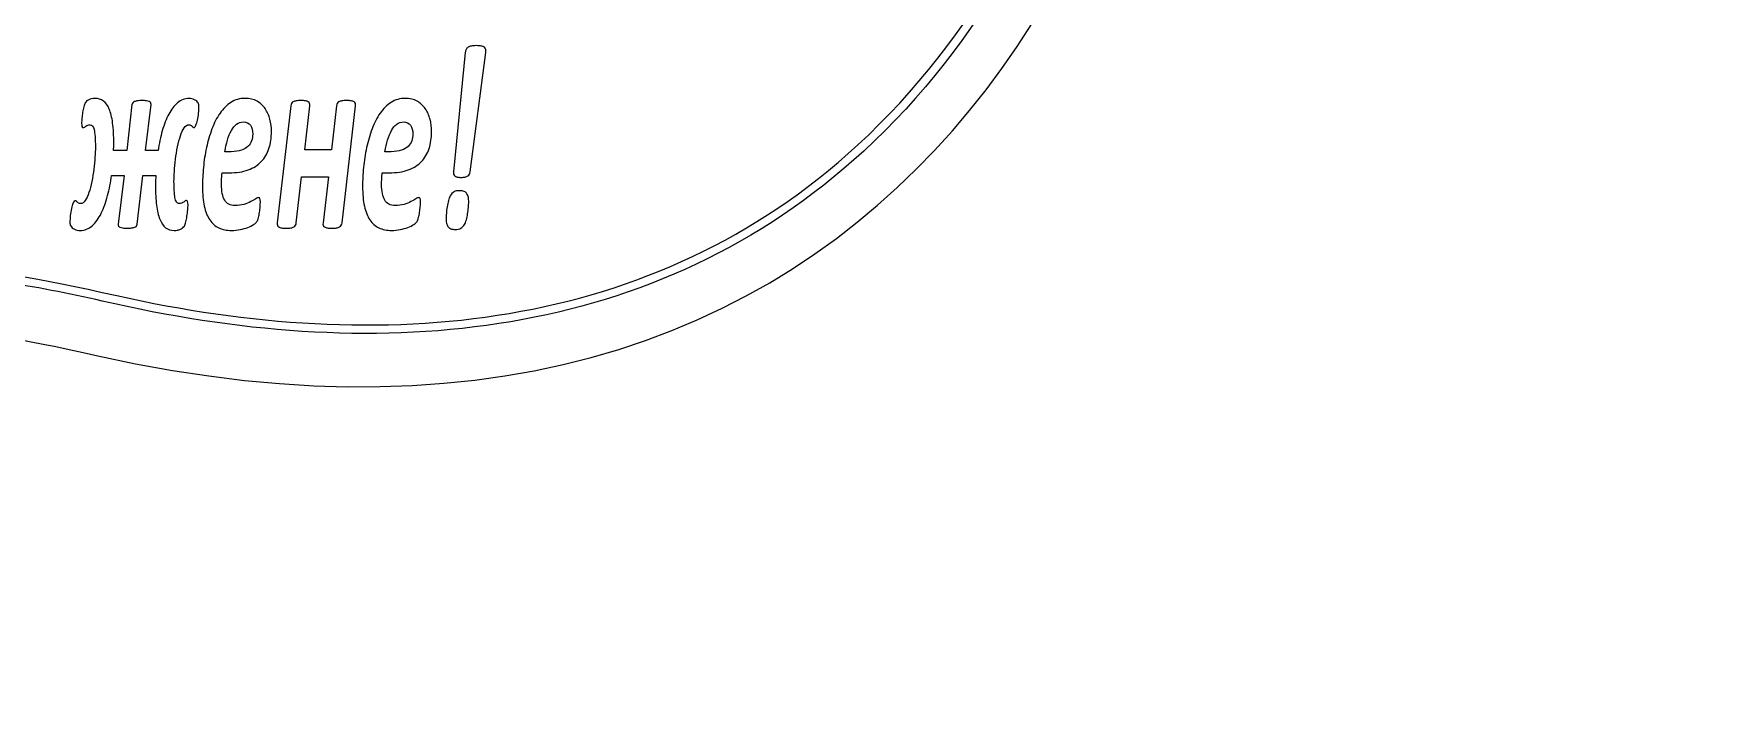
# Model space of a CAD drawing. Header units: millimetres. Extents: x -166 to 172, y -158 to 129.
# Drawn here: x 12.9 to 172.2, y -157.8 to -93 of the extents above; entities that cross this region are included whole.
import ezdxf

# ---------------------------------------------------------------- set-up
doc = ezdxf.new("R2010")
doc.units = ezdxf.units.MM
doc.header["$MEASUREMENT"] = 0
doc.layers.add('layer 1', color=7, linetype='Continuous')

msp = doc.modelspace()

# ---------------------------------------------------------------- linework, layer by layer
at = {"layer": 'layer 1', "color": 250, "lineweight": 20}
msp.add_open_spline([(-12.3631, -123.435), (-165.7126, -157.8223), (-137.4806, 122.4513), (-9.1886, 68.7229), (-9.1886, 68.7229), (-8.4247, 74.1681), (-12.1509, 86.8122), (-13.9516, 91.1744), (-13.9516, 91.1744), (-24.329, 73.4211), (-53.2367, 77.0998), (-64.9361, 97.1143), (-64.9361, 97.1143), (-67.5758, 101.6303), (-64.3734, 103.359), (-56.886, 104.9023), (-56.886, 104.9023), (-41.2744, 108.1206), (-34.0526, 113.077), (-20.7248, 102.9337), (-20.7248, 102.9337), (-24.2642, 107.7232), (-25.494, 110.9543), (-28.7995, 114.4332), (-28.7995, 114.4332), (-38.1184, 124.2413), (-17.0344, 125.9335), (-6.4461, 116.3239), (-6.4461, 116.3239), (29.5395, 128.922), (42.3963, 123.0658), (34.9589, 115.2471), (34.9589, 115.2471), (26.8166, 106.6876), (17.5016, 86.8637), (16.669, 68.8077), (16.669, 68.8077), (143.9302, 122.6322), (172.1622, -157.6414), (18.9416, -123.3026), (18.9416, -123.3026), (3.8516, -119.9208), (1.0822, -120.121), (-12.3631, -123.435)], degree=3, knots=[0, 0, 0, 0, 0.09090909, 0.09090909, 0.09090909, 0.09090909, 0.18181818, 0.18181818, 0.18181818, 0.18181818, 0.27272727, 0.27272727, 0.27272727, 0.27272727, 0.36363636, 0.36363636, 0.36363636, 0.36363636, 0.45454545, 0.45454545, 0.45454545, 0.45454545, 0.54545455, 0.54545455, 0.54545455, 0.54545455, 0.63636364, 0.63636364, 0.63636364, 0.63636364, 0.72727273, 0.72727273, 0.72727273, 0.72727273, 0.81818182, 0.81818182, 0.81818182, 0.81818182, 0.90909091, 0.90909091, 0.90909091, 0.90909091, 1, 1, 1, 1], dxfattribs=at)
at = {"layer": 'layer 1', "color": 22, "lineweight": 20}
for points, knots in [([(19.4704, 63.6169), (36.9992, 71.034), (55.7427, 73.056), (73.1436, 64.1592), (73.1436, 64.1592), (102.8099, 48.9912), (115.9726, 9.6672), (117.76, -21.1733), (117.76, -21.1733), (119.4095, -49.638), (112.5371, -83.2521), (90.5999, -103.4306), (90.5999, -103.4306), (71.2041, -121.2715), (45.6121, -123.2097), (20.7336, -117.634), (20.7336, -117.634), (5.7393, -114.2736), (1.5423, -114.1494), (-13.1995, -117.7799), (-13.1995, -117.7799), (-38.1137, -123.3544), (-63.7516, -121.4031), (-83.1526, -103.5041), (-83.1526, -103.5041), (-105.1191, -83.2381), (-111.9123, -49.4954), (-110.1288, -20.965), (-110.1288, -20.965), (-108.206, 9.7941), (-94.9675, 48.5465), (-65.5421, 63.8095), (-65.5421, 63.8095), (-47.8983, 72.9613), (-28.8016, 71.0301), (-10.9432, 63.519), (-10.9432, 63.519), (-10.7365, 63.4321), (-10.4057, 64.1396), (-10.677, 64.2663), (-10.677, 64.2663), (-15.6231, 66.578), (-20.9344, 68.0944), (-26.2842, 69.226), (-26.2842, 69.226), (-31.5101, 70.3315), (-36.8627, 70.8798), (-42.2054, 70.6978), (-42.2054, 70.6978), (-50.5449, 70.4137), (-58.4989, 68.364), (-65.9105, 64.5197), (-65.9105, 64.5197), (-95.4681, 49.188), (-108.9698, 10.3978), (-110.9272, -20.9151), (-110.9272, -20.9151), (-112.7349, -49.8317), (-105.7835, -83.7136), (-83.6951, -104.0921), (-83.6951, -104.0921), (-64.0503, -122.216), (-38.0976, -124.1706), (-13.0248, -118.5606), (-13.0248, -118.5606), (-13.0248, -118.5606), (-13.0082, -118.5567), (-13.0082, -118.5567), (-13.0082, -118.5567), (-7.6509, -117.2373), (-2.017, -115.91), (3.5272, -115.8857), (3.5272, -115.8857), (6.0309, -115.8748), (8.4993, -116.1221), (10.9711, -116.5059), (10.9711, -116.5059), (14.1835, -117.0046), (17.3871, -117.7039), (20.5586, -118.4146), (20.5586, -118.4146), (45.5936, -124.0254), (71.501, -122.0853), (91.1415, -104.0194), (91.1415, -104.0194), (113.2004, -83.729), (120.2305, -49.9772), (118.5587, -21.127), (118.5587, -21.127), (116.7385, 10.2786), (103.3081, 49.635), (73.5078, 64.8715), (73.5078, 64.8715), (66.1943, 68.6108), (58.3589, 70.5828), (50.1533, 70.8189), (50.1533, 70.8189), (44.8957, 70.9702), (39.6467, 70.4061), (34.5099, 69.2952), (34.5099, 69.2952), (29.2633, 68.1606), (24.1411, 66.4613), (19.2025, 64.3725), (19.2025, 64.3725), (18.9522, 64.2276), (19.3216, 63.5554), (19.4704, 63.6169)], [0, 0, 0, 0, 0.03703704, 0.03703704, 0.03703704, 0.03703704, 0.07407407, 0.07407407, 0.07407407, 0.07407407, 0.11111111, 0.11111111, 0.11111111, 0.11111111, 0.14814815, 0.14814815, 0.14814815, 0.14814815, 0.18518519, 0.18518519, 0.18518519, 0.18518519, 0.22222222, 0.22222222, 0.22222222, 0.22222222, 0.25925926, 0.25925926, 0.25925926, 0.25925926, 0.2962963, 0.2962963, 0.2962963, 0.2962963, 0.33333333, 0.33333333, 0.33333333, 0.33333333, 0.37037037, 0.37037037, 0.37037037, 0.37037037, 0.40740741, 0.40740741, 0.40740741, 0.40740741, 0.44444444, 0.44444444, 0.44444444, 0.44444444, 0.48148148, 0.48148148, 0.48148148, 0.48148148, 0.51851852, 0.51851852, 0.51851852, 0.51851852, 0.55555556, 0.55555556, 0.55555556, 0.55555556, 0.59259259, 0.59259259, 0.59259259, 0.59259259, 0.62962963, 0.62962963, 0.62962963, 0.62962963, 0.66666667, 0.66666667, 0.66666667, 0.66666667, 0.7037037, 0.7037037, 0.7037037, 0.7037037, 0.74074074, 0.74074074, 0.74074074, 0.74074074, 0.77777778, 0.77777778, 0.77777778, 0.77777778, 0.81481481, 0.81481481, 0.81481481, 0.81481481, 0.85185185, 0.85185185, 0.85185185, 0.85185185, 0.88888889, 0.88888889, 0.88888889, 0.88888889, 0.92592593, 0.92592593, 0.92592593, 0.92592593, 0.96296296, 0.96296296, 0.96296296, 0.96296296, 1, 1, 1, 1]), ([(54.0472, -105.9694), (54.0374, -106.0497), (54.0155, -106.1257), (53.9789, -106.1933), (53.9789, -106.1933), (53.9423, -106.2566), (53.8911, -106.3115), (53.8253, -106.358), (53.8253, -106.358), (53.7595, -106.4044), (53.6741, -106.4382), (53.5717, -106.4635), (53.5717, -106.4635), (53.4693, -106.4889), (53.345, -106.5015), (53.1962, -106.5015), (53.1962, -106.5015), (53.0451, -106.5015), (52.9183, -106.4889), (52.8207, -106.4635), (52.8207, -106.4635), (52.7232, -106.4382), (52.65, -106.4044), (52.5964, -106.358), (52.5964, -106.358), (52.5452, -106.3115), (52.5086, -106.2566), (52.4891, -106.1933), (52.4891, -106.1933), (52.4696, -106.1257), (52.4647, -106.0497), (52.4745, -105.9694), (52.4745, -105.9694), (52.4745, -105.9694), (53.5888, -94.7363), (53.5888, -94.7363), (53.5888, -94.7363), (53.5986, -94.6265), (53.6229, -94.5336), (53.6644, -94.4491), (53.6644, -94.4491), (53.7058, -94.3689), (53.7668, -94.3013), (53.8472, -94.2464), (53.8472, -94.2464), (53.9277, -94.1915), (54.0326, -94.1535), (54.1618, -94.1281), (54.1618, -94.1281), (54.2886, -94.1028), (54.4471, -94.0901), (54.6324, -94.0901), (54.6324, -94.0901), (54.8226, -94.0901), (54.9786, -94.1028), (55.1005, -94.1281), (55.1005, -94.1281), (55.2225, -94.1535), (55.3176, -94.1915), (55.3858, -94.2464), (55.3858, -94.2464), (55.4541, -94.3013), (55.5004, -94.3689), (55.5175, -94.4491), (55.5175, -94.4491), (55.537, -94.5336), (55.5395, -94.6265), (55.5248, -94.7363), (55.5248, -94.7363), (55.5248, -94.7363), (54.0472, -105.9694), (54.0472, -105.9694)], [0, 0, 0, 0, 0.05555556, 0.05555556, 0.05555556, 0.05555556, 0.11111111, 0.11111111, 0.11111111, 0.11111111, 0.16666667, 0.16666667, 0.16666667, 0.16666667, 0.22222222, 0.22222222, 0.22222222, 0.22222222, 0.27777778, 0.27777778, 0.27777778, 0.27777778, 0.33333333, 0.33333333, 0.33333333, 0.33333333, 0.38888889, 0.38888889, 0.38888889, 0.38888889, 0.44444444, 0.44444444, 0.44444444, 0.44444444, 0.5, 0.5, 0.5, 0.5, 0.55555556, 0.55555556, 0.55555556, 0.55555556, 0.61111111, 0.61111111, 0.61111111, 0.61111111, 0.66666667, 0.66666667, 0.66666667, 0.66666667, 0.72222222, 0.72222222, 0.72222222, 0.72222222, 0.77777778, 0.77777778, 0.77777778, 0.77777778, 0.83333333, 0.83333333, 0.83333333, 0.83333333, 0.88888889, 0.88888889, 0.88888889, 0.88888889, 0.94444444, 0.94444444, 0.94444444, 0.94444444, 1, 1, 1, 1]), ([(24.6386, -103.9762), (24.7337, -103.3258), (24.8654, -102.7008), (25.0311, -102.1096), (25.0311, -102.1096), (25.1994, -101.5142), (25.4018, -100.9947), (25.6383, -100.5429), (25.6383, -100.5429), (25.8773, -100.0952), (26.1552, -99.7363), (26.4746, -99.466), (26.4746, -99.466), (26.794, -99.2), (27.1501, -99.0648), (27.5475, -99.0648), (27.5475, -99.0648), (27.7377, -99.0648), (27.9108, -99.1071), (28.0717, -99.1873), (28.0717, -99.1873), (28.2302, -99.2718), (28.3448, -99.3689), (28.4107, -99.4871), (28.4107, -99.4871), (28.4643, -99.5758), (28.4887, -99.7025), (28.4887, -99.8672), (28.4887, -99.8672), (28.4887, -100.0403), (28.4765, -100.2388), (28.4497, -100.4626), (28.4497, -100.4626), (28.4229, -100.6865), (28.3887, -100.8976), (28.3473, -101.0961), (28.3473, -101.0961), (28.3034, -101.2904), (28.2546, -101.4593), (28.1961, -101.5944), (28.1961, -101.5944), (28.14, -101.7295), (28.0766, -101.7971), (28.0108, -101.7971), (28.0108, -101.7971), (27.9766, -101.7971), (27.9474, -101.7844), (27.9182, -101.7549), (27.9182, -101.7549), (27.8889, -101.7253), (27.8596, -101.7), (27.8255, -101.6704), (27.8255, -101.6704), (27.7914, -101.6409), (27.7523, -101.6113), (27.7035, -101.5817), (27.7035, -101.5817), (27.6572, -101.5522), (27.5963, -101.5395), (27.5255, -101.5395), (27.5255, -101.5395), (27.3671, -101.5395), (27.2232, -101.6324), (27.094, -101.8224), (27.094, -101.8224), (26.9623, -102.0125), (26.8452, -102.2616), (26.7429, -102.5741), (26.7429, -102.5741), (26.6404, -102.8824), (26.5502, -103.2287), (26.4722, -103.6172), (26.4722, -103.6172), (26.3918, -104.0057), (26.3308, -104.3985), (26.282, -104.7912), (26.282, -104.7912), (26.2357, -105.1882), (26.1967, -105.5682), (26.1723, -105.9314), (26.1723, -105.9314), (26.1455, -106.2946), (26.1333, -106.6071), (26.1333, -106.8732), (26.1333, -106.8732), (26.1333, -107.1941), (26.1382, -107.4855), (26.1528, -107.7431), (26.1528, -107.7431), (26.1674, -108.0049), (26.1918, -108.2245), (26.2259, -108.4061), (26.2259, -108.4061), (26.2576, -108.5877), (26.3064, -108.7271), (26.3722, -108.82), (26.3722, -108.82), (26.4356, -108.9171), (26.5186, -108.9635), (26.6185, -108.9635), (26.6185, -108.9635), (26.7185, -108.9635), (26.8014, -108.9466), (26.8721, -108.9213), (26.8721, -108.9213), (26.9403, -108.8918), (27.0013, -108.858), (27.0525, -108.82), (27.0525, -108.82), (27.1062, -108.782), (27.1525, -108.7524), (27.1939, -108.7228), (27.1939, -108.7228), (27.233, -108.6933), (27.2744, -108.6764), (27.3183, -108.6764), (27.3183, -108.6764), (27.3646, -108.6764), (27.4012, -108.7144), (27.4207, -108.782), (27.4207, -108.782), (27.4427, -108.8537), (27.4549, -108.9551), (27.4549, -109.086), (27.4549, -109.086), (27.4549, -109.2085), (27.4451, -109.3689), (27.428, -109.5632), (27.428, -109.5632), (27.411, -109.7575), (27.389, -109.9517), (27.3573, -110.1502), (27.3573, -110.1502), (27.3256, -110.3487), (27.289, -110.5303), (27.2476, -110.6992), (27.2476, -110.6992), (27.2037, -110.8681), (27.1574, -110.9948), (27.111, -111.0793), (27.111, -111.0793), (27.072, -111.1426), (27.0208, -111.206), (26.9574, -111.2566), (26.9574, -111.2566), (26.894, -111.3115), (26.8185, -111.3538), (26.7355, -111.3875), (26.7355, -111.3875), (26.6526, -111.4213), (26.56, -111.4467), (26.46, -111.4678), (26.46, -111.4678), (26.3601, -111.4889), (26.2601, -111.4973), (26.1601, -111.4973), (26.1601, -111.4973), (25.8407, -111.4973), (25.57, -111.4129), (25.3457, -111.2397), (25.3457, -111.2397), (25.1214, -111.0666), (24.9385, -110.8005), (24.7971, -110.4458), (24.7971, -110.4458), (24.6532, -110.0911), (24.5484, -109.6519), (24.4825, -109.124), (24.4825, -109.124), (24.4143, -108.5961), (24.3826, -107.9754), (24.3826, -107.2659), (24.3826, -107.2659), (24.3826, -107.1265), (24.385, -106.9787), (24.3923, -106.814), (24.3923, -106.814), (24.3997, -106.6536), (24.4094, -106.4931), (24.424, -106.3284), (24.424, -106.3284), (24.424, -106.3284), (23.1829, -106.3284), (23.1829, -106.3284), (23.1829, -106.3284), (23.1829, -106.3284), (22.6611, -110.9061), (22.6611, -110.9061), (22.6611, -110.9061), (22.6514, -110.9695), (22.6269, -111.0286), (22.588, -111.0793), (22.588, -111.0793), (22.5514, -111.1257), (22.4929, -111.1679), (22.4148, -111.1975), (22.4148, -111.1975), (22.3344, -111.2228), (22.2393, -111.2482), (22.1247, -111.2651), (22.1247, -111.2651), (22.0101, -111.282), (21.8711, -111.2904), (21.7102, -111.2904), (21.7102, -111.2904), (21.5492, -111.2904), (21.4127, -111.282), (21.303, -111.2651), (21.303, -111.2651), (21.1932, -111.2482), (21.1055, -111.2228), (21.0396, -111.1975), (21.0396, -111.1975), (20.9713, -111.1679), (20.925, -111.1257), (20.9007, -111.0793), (20.9007, -111.0793), (20.8738, -111.0286), (20.8641, -110.9695), (20.8738, -110.9061), (20.8738, -110.9061), (20.8738, -110.9061), (21.4249, -106.3284), (21.4249, -106.3284), (21.4249, -106.3284), (21.4249, -106.3284), (20.2447, -106.3284), (20.2447, -106.3284), (20.2447, -106.3284), (20.1594, -106.9703), (20.0375, -107.6037), (19.879, -108.2203), (19.879, -108.2203), (19.7181, -108.8369), (19.5205, -109.3901), (19.2816, -109.8799), (19.2816, -109.8799), (19.0426, -110.3656), (18.7598, -110.7583), (18.4282, -111.0539), (18.4282, -111.0539), (18.0966, -111.3495), (17.7162, -111.4973), (17.2895, -111.4973), (17.2895, -111.4973), (17.0969, -111.4973), (16.9189, -111.4593), (16.753, -111.3749), (16.753, -111.3749), (16.5848, -111.2946), (16.4677, -111.1891), (16.3947, -111.0666), (16.3947, -111.0666), (16.3678, -111.0159), (16.3483, -110.961), (16.3385, -110.9061), (16.3385, -110.9061), (16.3288, -110.847), (16.3239, -110.7794), (16.3239, -110.7076), (16.3239, -110.7076), (16.3239, -110.5345), (16.3361, -110.3318), (16.3605, -110.0995), (16.3605, -110.0995), (16.3824, -109.8715), (16.419, -109.6477), (16.4629, -109.4407), (16.4629, -109.4407), (16.5092, -109.2296), (16.5628, -109.0522), (16.6238, -108.9129), (16.6238, -108.9129), (16.6848, -108.7735), (16.7555, -108.7017), (16.8311, -108.7017), (16.8311, -108.7017), (16.8652, -108.7017), (16.8969, -108.7186), (16.9286, -108.7482), (16.9286, -108.7482), (16.9579, -108.7735), (16.9896, -108.8031), (17.0237, -108.8326), (17.0237, -108.8326), (17.0578, -108.8622), (17.0969, -108.8918), (17.1456, -108.9213), (17.1456, -108.9213), (17.1944, -108.9466), (17.2578, -108.9635), (17.3383, -108.9635), (17.3383, -108.9635), (17.4968, -108.9635), (17.6406, -108.8664), (17.7698, -108.6764), (17.7698, -108.6764), (17.9015, -108.4863), (18.0161, -108.2414), (18.1161, -107.9374), (18.1161, -107.9374), (18.216, -107.6291), (18.3063, -107.2828), (18.3819, -106.89), (18.3819, -106.89), (18.4574, -106.4973), (18.5208, -106.1088), (18.5696, -105.7203), (18.5696, -105.7203), (18.6208, -105.3318), (18.6598, -104.9559), (18.6842, -104.5885), (18.6842, -104.5885), (18.711, -104.2211), (18.7232, -103.9128), (18.7232, -103.6552), (18.7232, -103.6552), (18.7232, -103.2583), (18.7135, -102.9247), (18.6915, -102.6544), (18.6915, -102.6544), (18.6696, -102.3799), (18.6403, -102.1603), (18.6037, -101.9956), (18.6037, -101.9956), (18.5647, -101.8309), (18.5135, -101.7127), (18.4526, -101.6451), (18.4526, -101.6451), (18.3916, -101.5733), (18.3185, -101.5395), (18.238, -101.5395), (18.238, -101.5395), (18.1526, -101.5395), (18.0771, -101.5522), (18.0088, -101.5817), (18.0088, -101.5817), (17.943, -101.6113), (17.8844, -101.6409), (17.8308, -101.6746), (17.8308, -101.6746), (17.7796, -101.7084), (17.7308, -101.738), (17.6894, -101.7675), (17.6894, -101.7675), (17.6455, -101.7971), (17.6016, -101.8098), (17.5601, -101.8098), (17.5601, -101.8098), (17.5065, -101.8098), (17.4724, -101.776), (17.4528, -101.7084), (17.4528, -101.7084), (17.4334, -101.6366), (17.4236, -101.5311), (17.4236, -101.3917), (17.4236, -101.3917), (17.4236, -101.2692), (17.4334, -101.113), (17.448, -100.9272), (17.448, -100.9272), (17.4651, -100.7414), (17.4894, -100.5555), (17.5162, -100.3697), (17.5162, -100.3697), (17.5455, -100.1839), (17.5821, -100.0108), (17.6235, -99.8503), (17.6235, -99.8503), (17.6675, -99.6898), (17.7113, -99.5674), (17.7601, -99.4871), (17.7601, -99.4871), (17.821, -99.3773), (17.9332, -99.2802), (18.0917, -99.1957), (18.0917, -99.1957), (18.2526, -99.1071), (18.455, -99.0648), (18.7037, -99.0648), (18.7037, -99.0648), (19.0036, -99.0648), (19.2621, -99.1451), (19.4816, -99.3055), (19.4816, -99.3055), (19.701, -99.466), (19.8839, -99.7194), (20.0277, -100.0615), (20.0277, -100.0615), (20.174, -100.4035), (20.2813, -100.8427), (20.352, -101.3833), (20.352, -101.3833), (20.4252, -101.9238), (20.4593, -102.5741), (20.4593, -103.3343), (20.4593, -103.3343), (20.4593, -103.4314), (20.4569, -103.5412), (20.452, -103.6552), (20.452, -103.6552), (20.4471, -103.7693), (20.4447, -103.879), (20.4398, -103.9762), (20.4398, -103.9762), (20.4398, -103.9762), (21.6956, -103.9762), (21.6956, -103.9762), (21.6956, -103.9762), (21.6956, -103.9762), (22.1735, -99.6476), (22.1735, -99.6476), (22.1735, -99.6476), (22.1832, -99.58), (22.2076, -99.5251), (22.2466, -99.4787), (22.2466, -99.4787), (22.2832, -99.4322), (22.3417, -99.3942), (22.4221, -99.3604), (22.4221, -99.3604), (22.5002, -99.3309), (22.5952, -99.3055), (22.7099, -99.2886), (22.7099, -99.2886), (22.8245, -99.2718), (22.9635, -99.2633), (23.1244, -99.2633), (23.1244, -99.2633), (23.2878, -99.2633), (23.4218, -99.2718), (23.5316, -99.2886), (23.5316, -99.2886), (23.6413, -99.3055), (23.7291, -99.3267), (23.7974, -99.3562), (23.7974, -99.3562), (23.8632, -99.3858), (23.9095, -99.4238), (23.9364, -99.466), (23.9364, -99.466), (23.9607, -99.5125), (23.9729, -99.5674), (23.9681, -99.6349), (23.9681, -99.6349), (23.9681, -99.6349), (23.4535, -103.9762), (23.4535, -103.9762), (23.4535, -103.9762), (23.4535, -103.9762), (24.6386, -103.9762), (24.6386, -103.9762)], [0, 0, 0, 0, 0.00884956, 0.00884956, 0.00884956, 0.00884956, 0.01769912, 0.01769912, 0.01769912, 0.01769912, 0.02654867, 0.02654867, 0.02654867, 0.02654867, 0.03539823, 0.03539823, 0.03539823, 0.03539823, 0.04424779, 0.04424779, 0.04424779, 0.04424779, 0.05309735, 0.05309735, 0.05309735, 0.05309735, 0.0619469, 0.0619469, 0.0619469, 0.0619469, 0.07079646, 0.07079646, 0.07079646, 0.07079646, 0.07964602, 0.07964602, 0.07964602, 0.07964602, 0.08849558, 0.08849558, 0.08849558, 0.08849558, 0.09734513, 0.09734513, 0.09734513, 0.09734513, 0.10619469, 0.10619469, 0.10619469, 0.10619469, 0.11504425, 0.11504425, 0.11504425, 0.11504425, 0.12389381, 0.12389381, 0.12389381, 0.12389381, 0.13274336, 0.13274336, 0.13274336, 0.13274336, 0.14159292, 0.14159292, 0.14159292, 0.14159292, 0.15044248, 0.15044248, 0.15044248, 0.15044248, 0.15929204, 0.15929204, 0.15929204, 0.15929204, 0.16814159, 0.16814159, 0.16814159, 0.16814159, 0.17699115, 0.17699115, 0.17699115, 0.17699115, 0.18584071, 0.18584071, 0.18584071, 0.18584071, 0.19469027, 0.19469027, 0.19469027, 0.19469027, 0.20353982, 0.20353982, 0.20353982, 0.20353982, 0.21238938, 0.21238938, 0.21238938, 0.21238938, 0.22123894, 0.22123894, 0.22123894, 0.22123894, 0.2300885, 0.2300885, 0.2300885, 0.2300885, 0.23893805, 0.23893805, 0.23893805, 0.23893805, 0.24778761, 0.24778761, 0.24778761, 0.24778761, 0.25663717, 0.25663717, 0.25663717, 0.25663717, 0.26548673, 0.26548673, 0.26548673, 0.26548673, 0.27433628, 0.27433628, 0.27433628, 0.27433628, 0.28318584, 0.28318584, 0.28318584, 0.28318584, 0.2920354, 0.2920354, 0.2920354, 0.2920354, 0.30088496, 0.30088496, 0.30088496, 0.30088496, 0.30973451, 0.30973451, 0.30973451, 0.30973451, 0.31858407, 0.31858407, 0.31858407, 0.31858407, 0.32743363, 0.32743363, 0.32743363, 0.32743363, 0.33628319, 0.33628319, 0.33628319, 0.33628319, 0.34513274, 0.34513274, 0.34513274, 0.34513274, 0.3539823, 0.3539823, 0.3539823, 0.3539823, 0.36283186, 0.36283186, 0.36283186, 0.36283186, 0.37168142, 0.37168142, 0.37168142, 0.37168142, 0.38053097, 0.38053097, 0.38053097, 0.38053097, 0.38938053, 0.38938053, 0.38938053, 0.38938053, 0.39823009, 0.39823009, 0.39823009, 0.39823009, 0.40707965, 0.40707965, 0.40707965, 0.40707965, 0.4159292, 0.4159292, 0.4159292, 0.4159292, 0.42477876, 0.42477876, 0.42477876, 0.42477876, 0.43362832, 0.43362832, 0.43362832, 0.43362832, 0.44247788, 0.44247788, 0.44247788, 0.44247788, 0.45132743, 0.45132743, 0.45132743, 0.45132743, 0.46017699, 0.46017699, 0.46017699, 0.46017699, 0.46902655, 0.46902655, 0.46902655, 0.46902655, 0.47787611, 0.47787611, 0.47787611, 0.47787611, 0.48672566, 0.48672566, 0.48672566, 0.48672566, 0.49557522, 0.49557522, 0.49557522, 0.49557522, 0.50442478, 0.50442478, 0.50442478, 0.50442478, 0.51327434, 0.51327434, 0.51327434, 0.51327434, 0.52212389, 0.52212389, 0.52212389, 0.52212389, 0.53097345, 0.53097345, 0.53097345, 0.53097345, 0.53982301, 0.53982301, 0.53982301, 0.53982301, 0.54867257, 0.54867257, 0.54867257, 0.54867257, 0.55752212, 0.55752212, 0.55752212, 0.55752212, 0.56637168, 0.56637168, 0.56637168, 0.56637168, 0.57522124, 0.57522124, 0.57522124, 0.57522124, 0.5840708, 0.5840708, 0.5840708, 0.5840708, 0.59292035, 0.59292035, 0.59292035, 0.59292035, 0.60176991, 0.60176991, 0.60176991, 0.60176991, 0.61061947, 0.61061947, 0.61061947, 0.61061947, 0.61946903, 0.61946903, 0.61946903, 0.61946903, 0.62831858, 0.62831858, 0.62831858, 0.62831858, 0.63716814, 0.63716814, 0.63716814, 0.63716814, 0.6460177, 0.6460177, 0.6460177, 0.6460177, 0.65486726, 0.65486726, 0.65486726, 0.65486726, 0.66371681, 0.66371681, 0.66371681, 0.66371681, 0.67256637, 0.67256637, 0.67256637, 0.67256637, 0.68141593, 0.68141593, 0.68141593, 0.68141593, 0.69026549, 0.69026549, 0.69026549, 0.69026549, 0.69911504, 0.69911504, 0.69911504, 0.69911504, 0.7079646, 0.7079646, 0.7079646, 0.7079646, 0.71681416, 0.71681416, 0.71681416, 0.71681416, 0.72566372, 0.72566372, 0.72566372, 0.72566372, 0.73451327, 0.73451327, 0.73451327, 0.73451327, 0.74336283, 0.74336283, 0.74336283, 0.74336283, 0.75221239, 0.75221239, 0.75221239, 0.75221239, 0.76106195, 0.76106195, 0.76106195, 0.76106195, 0.7699115, 0.7699115, 0.7699115, 0.7699115, 0.77876106, 0.77876106, 0.77876106, 0.77876106, 0.78761062, 0.78761062, 0.78761062, 0.78761062, 0.79646018, 0.79646018, 0.79646018, 0.79646018, 0.80530973, 0.80530973, 0.80530973, 0.80530973, 0.81415929, 0.81415929, 0.81415929, 0.81415929, 0.82300885, 0.82300885, 0.82300885, 0.82300885, 0.83185841, 0.83185841, 0.83185841, 0.83185841, 0.84070796, 0.84070796, 0.84070796, 0.84070796, 0.84955752, 0.84955752, 0.84955752, 0.84955752, 0.85840708, 0.85840708, 0.85840708, 0.85840708, 0.86725664, 0.86725664, 0.86725664, 0.86725664, 0.87610619, 0.87610619, 0.87610619, 0.87610619, 0.88495575, 0.88495575, 0.88495575, 0.88495575, 0.89380531, 0.89380531, 0.89380531, 0.89380531, 0.90265487, 0.90265487, 0.90265487, 0.90265487, 0.91150442, 0.91150442, 0.91150442, 0.91150442, 0.92035398, 0.92035398, 0.92035398, 0.92035398, 0.92920354, 0.92920354, 0.92920354, 0.92920354, 0.9380531, 0.9380531, 0.9380531, 0.9380531, 0.94690265, 0.94690265, 0.94690265, 0.94690265, 0.95575221, 0.95575221, 0.95575221, 0.95575221, 0.96460177, 0.96460177, 0.96460177, 0.96460177, 0.97345133, 0.97345133, 0.97345133, 0.97345133, 0.98230088, 0.98230088, 0.98230088, 0.98230088, 0.99115044, 0.99115044, 0.99115044, 0.99115044, 1, 1, 1, 1]), ([(35.3184, -102.1814), (35.3184, -102.7768), (35.2404, -103.3089), (35.0867, -103.7861), (35.0867, -103.7861), (34.9307, -104.2591), (34.6918, -104.6688), (34.365, -105.0108), (34.365, -105.0108), (34.0383, -105.3529), (33.6238, -105.6147), (33.1215, -105.7963), (33.1215, -105.7963), (32.6192, -105.9779), (32.0194, -106.0666), (31.3244, -106.0666), (31.3244, -106.0666), (31.3244, -106.0666), (30.6685, -106.0666), (30.6685, -106.0666), (30.6685, -106.0666), (30.649, -106.2566), (30.6344, -106.4466), (30.6246, -106.6324), (30.6246, -106.6324), (30.6149, -106.814), (30.61, -106.9872), (30.61, -107.1434), (30.61, -107.1434), (30.61, -107.8107), (30.71, -108.3132), (30.9099, -108.6553), (30.9099, -108.6553), (31.1099, -108.9931), (31.4317, -109.162), (31.8755, -109.162), (31.8755, -109.162), (32.19, -109.162), (32.4704, -109.1198), (32.7216, -109.0438), (32.7216, -109.0438), (32.9703, -108.9635), (33.1897, -108.8791), (33.3775, -108.782), (33.3775, -108.782), (33.5677, -108.689), (33.7238, -108.6004), (33.8456, -108.5243), (33.8456, -108.5243), (33.97, -108.4441), (34.0602, -108.4061), (34.1187, -108.4061), (34.1187, -108.4061), (34.1748, -108.4061), (34.2163, -108.4357), (34.2382, -108.4906), (34.2382, -108.4906), (34.2626, -108.5497), (34.2748, -108.6426), (34.2748, -108.7651), (34.2748, -108.7651), (34.2748, -108.9044), (34.2675, -109.0649), (34.2528, -109.2465), (34.2528, -109.2465), (34.2382, -109.4281), (34.2187, -109.6097), (34.1919, -109.787), (34.1919, -109.787), (34.1675, -109.9644), (34.1334, -110.1291), (34.0919, -110.2853), (34.0919, -110.2853), (34.0529, -110.4416), (34.0066, -110.5641), (33.9529, -110.6443), (33.9529, -110.6443), (33.8969, -110.7456), (33.792, -110.8428), (33.6384, -110.9441), (33.6384, -110.9441), (33.4872, -111.0413), (33.3043, -111.1299), (33.0898, -111.2144), (33.0898, -111.2144), (32.8752, -111.2989), (32.6338, -111.3664), (32.368, -111.4171), (32.368, -111.4171), (32.1023, -111.472), (31.8292, -111.4973), (31.5536, -111.4973), (31.5536, -111.4973), (31.0952, -111.4973), (30.6978, -111.4171), (30.3564, -111.2524), (30.3564, -111.2524), (30.0175, -111.0877), (29.7322, -110.8343), (29.503, -110.4965), (29.503, -110.4965), (29.2738, -110.1587), (29.1031, -109.7279), (28.9885, -109.2043), (28.9885, -109.2043), (28.8739, -108.6806), (28.8178, -108.0598), (28.8178, -107.3419), (28.8178, -107.3419), (28.8178, -106.7887), (28.8471, -106.1975), (28.9056, -105.5682), (28.9056, -105.5682), (28.9666, -104.9348), (29.0617, -104.314), (29.1957, -103.6975), (29.1957, -103.6975), (29.3299, -103.0851), (29.5005, -102.4981), (29.7103, -101.9365), (29.7103, -101.9365), (29.92, -101.3748), (30.1736, -100.8807), (30.471, -100.4584), (30.471, -100.4584), (30.7685, -100.0319), (31.1123, -99.6898), (31.5024, -99.4365), (31.5024, -99.4365), (31.895, -99.1789), (32.3388, -99.0522), (32.8386, -99.0522), (32.8386, -99.0522), (33.2726, -99.0522), (33.6457, -99.1408), (33.9578, -99.3182), (33.9578, -99.3182), (34.2699, -99.4956), (34.5259, -99.7321), (34.7259, -100.0235), (34.7259, -100.0235), (34.9258, -100.3148), (35.0746, -100.6527), (35.1721, -101.0243), (35.1721, -101.0243), (35.2696, -101.4001), (35.3184, -101.7887), (35.3184, -102.1814)], [0, 0, 0, 0, 0.02702703, 0.02702703, 0.02702703, 0.02702703, 0.05405405, 0.05405405, 0.05405405, 0.05405405, 0.08108108, 0.08108108, 0.08108108, 0.08108108, 0.10810811, 0.10810811, 0.10810811, 0.10810811, 0.13513514, 0.13513514, 0.13513514, 0.13513514, 0.16216216, 0.16216216, 0.16216216, 0.16216216, 0.18918919, 0.18918919, 0.18918919, 0.18918919, 0.21621622, 0.21621622, 0.21621622, 0.21621622, 0.24324324, 0.24324324, 0.24324324, 0.24324324, 0.27027027, 0.27027027, 0.27027027, 0.27027027, 0.2972973, 0.2972973, 0.2972973, 0.2972973, 0.32432432, 0.32432432, 0.32432432, 0.32432432, 0.35135135, 0.35135135, 0.35135135, 0.35135135, 0.37837838, 0.37837838, 0.37837838, 0.37837838, 0.40540541, 0.40540541, 0.40540541, 0.40540541, 0.43243243, 0.43243243, 0.43243243, 0.43243243, 0.45945946, 0.45945946, 0.45945946, 0.45945946, 0.48648649, 0.48648649, 0.48648649, 0.48648649, 0.51351351, 0.51351351, 0.51351351, 0.51351351, 0.54054054, 0.54054054, 0.54054054, 0.54054054, 0.56756757, 0.56756757, 0.56756757, 0.56756757, 0.59459459, 0.59459459, 0.59459459, 0.59459459, 0.62162162, 0.62162162, 0.62162162, 0.62162162, 0.64864865, 0.64864865, 0.64864865, 0.64864865, 0.67567568, 0.67567568, 0.67567568, 0.67567568, 0.7027027, 0.7027027, 0.7027027, 0.7027027, 0.72972973, 0.72972973, 0.72972973, 0.72972973, 0.75675676, 0.75675676, 0.75675676, 0.75675676, 0.78378378, 0.78378378, 0.78378378, 0.78378378, 0.81081081, 0.81081081, 0.81081081, 0.81081081, 0.83783784, 0.83783784, 0.83783784, 0.83783784, 0.86486486, 0.86486486, 0.86486486, 0.86486486, 0.89189189, 0.89189189, 0.89189189, 0.89189189, 0.91891892, 0.91891892, 0.91891892, 0.91891892, 0.94594595, 0.94594595, 0.94594595, 0.94594595, 0.97297297, 0.97297297, 0.97297297, 0.97297297, 1, 1, 1, 1]), ([(41.975, -110.7921), (41.9652, -110.8766), (41.9408, -110.9484), (41.9042, -111.0117), (41.9042, -111.0117), (41.8653, -111.0708), (41.8091, -111.1257), (41.736, -111.1637), (41.736, -111.1637), (41.6629, -111.206), (41.5678, -111.2355), (41.4508, -111.2566), (41.4508, -111.2566), (41.3337, -111.2777), (41.1874, -111.2904), (41.0118, -111.2904), (41.0118, -111.2904), (40.8387, -111.2904), (40.6973, -111.2777), (40.5827, -111.2566), (40.5827, -111.2566), (40.4681, -111.2355), (40.3803, -111.206), (40.3169, -111.1637), (40.3169, -111.1637), (40.256, -111.1257), (40.2145, -111.0708), (40.1926, -111.0117), (40.1926, -111.0117), (40.1706, -110.9484), (40.1682, -110.8766), (40.1828, -110.7921), (40.1828, -110.7921), (40.1828, -110.7921), (40.6827, -106.4509), (40.6827, -106.4509), (40.6827, -106.4509), (40.6827, -106.4509), (38.1614, -106.4509), (38.1614, -106.4509), (38.1614, -106.4509), (38.1614, -106.4509), (37.6616, -110.7921), (37.6616, -110.7921), (37.6616, -110.7921), (37.6518, -110.8766), (37.6275, -110.9484), (37.5933, -111.0117), (37.5933, -111.0117), (37.5567, -111.0708), (37.5031, -111.1257), (37.4275, -111.1637), (37.4275, -111.1637), (37.3543, -111.206), (37.2593, -111.2355), (37.1398, -111.2566), (37.1398, -111.2566), (37.0203, -111.2777), (36.874, -111.2904), (36.7033, -111.2904), (36.7033, -111.2904), (36.5278, -111.2904), (36.3839, -111.2777), (36.2717, -111.2566), (36.2717, -111.2566), (36.1596, -111.2355), (36.0718, -111.206), (36.006, -111.1637), (36.006, -111.1637), (35.9426, -111.1257), (35.9011, -111.0708), (35.8816, -111.0117), (35.8816, -111.0117), (35.8621, -110.9484), (35.8572, -110.8766), (35.867, -110.7921), (35.867, -110.7921), (35.867, -110.7921), (37.1398, -99.7574), (37.1398, -99.7574), (37.1398, -99.7574), (37.1495, -99.6772), (37.1715, -99.6012), (37.208, -99.542), (37.208, -99.542), (37.2422, -99.4787), (37.2983, -99.428), (37.3714, -99.3858), (37.3714, -99.3858), (37.4446, -99.3435), (37.5397, -99.314), (37.6567, -99.2929), (37.6567, -99.2929), (37.7738, -99.2718), (37.9201, -99.2633), (38.0956, -99.2633), (38.0956, -99.2633), (38.2736, -99.2633), (38.4174, -99.2718), (38.5296, -99.2929), (38.5296, -99.2929), (38.6393, -99.314), (38.7296, -99.3435), (38.793, -99.3858), (38.793, -99.3858), (38.8564, -99.428), (38.8978, -99.4787), (38.9173, -99.542), (38.9173, -99.542), (38.9368, -99.6012), (38.9417, -99.6772), (38.932, -99.7574), (38.932, -99.7574), (38.932, -99.7574), (38.454, -103.8917), (38.454, -103.8917), (38.454, -103.8917), (38.454, -103.8917), (40.9753, -103.8917), (40.9753, -103.8917), (40.9753, -103.8917), (40.9753, -103.8917), (41.4532, -99.7574), (41.4532, -99.7574), (41.4532, -99.7574), (41.4629, -99.6772), (41.4849, -99.6012), (41.519, -99.542), (41.519, -99.542), (41.5507, -99.4787), (41.6043, -99.428), (41.6775, -99.3858), (41.6775, -99.3858), (41.7531, -99.3435), (41.8482, -99.314), (41.9676, -99.2929), (41.9676, -99.2929), (42.0872, -99.2718), (42.2334, -99.2633), (42.4041, -99.2633), (42.4041, -99.2633), (42.5797, -99.2633), (42.7236, -99.2718), (42.8357, -99.2929), (42.8357, -99.2929), (42.9479, -99.314), (43.0356, -99.3435), (43.1015, -99.3858), (43.1015, -99.3858), (43.1649, -99.428), (43.2063, -99.4787), (43.2283, -99.542), (43.2283, -99.542), (43.2502, -99.6012), (43.2551, -99.6772), (43.2478, -99.7574), (43.2478, -99.7574), (43.2478, -99.7574), (41.975, -110.7921), (41.975, -110.7921)], [0, 0, 0, 0, 0.025, 0.025, 0.025, 0.025, 0.05, 0.05, 0.05, 0.05, 0.075, 0.075, 0.075, 0.075, 0.1, 0.1, 0.1, 0.1, 0.125, 0.125, 0.125, 0.125, 0.15, 0.15, 0.15, 0.15, 0.175, 0.175, 0.175, 0.175, 0.2, 0.2, 0.2, 0.2, 0.225, 0.225, 0.225, 0.225, 0.25, 0.25, 0.25, 0.25, 0.275, 0.275, 0.275, 0.275, 0.3, 0.3, 0.3, 0.3, 0.325, 0.325, 0.325, 0.325, 0.35, 0.35, 0.35, 0.35, 0.375, 0.375, 0.375, 0.375, 0.4, 0.4, 0.4, 0.4, 0.425, 0.425, 0.425, 0.425, 0.45, 0.45, 0.45, 0.45, 0.475, 0.475, 0.475, 0.475, 0.5, 0.5, 0.5, 0.5, 0.525, 0.525, 0.525, 0.525, 0.55, 0.55, 0.55, 0.55, 0.575, 0.575, 0.575, 0.575, 0.6, 0.6, 0.6, 0.6, 0.625, 0.625, 0.625, 0.625, 0.65, 0.65, 0.65, 0.65, 0.675, 0.675, 0.675, 0.675, 0.7, 0.7, 0.7, 0.7, 0.725, 0.725, 0.725, 0.725, 0.75, 0.75, 0.75, 0.75, 0.775, 0.775, 0.775, 0.775, 0.8, 0.8, 0.8, 0.8, 0.825, 0.825, 0.825, 0.825, 0.85, 0.85, 0.85, 0.85, 0.875, 0.875, 0.875, 0.875, 0.9, 0.9, 0.9, 0.9, 0.925, 0.925, 0.925, 0.925, 0.95, 0.95, 0.95, 0.95, 0.975, 0.975, 0.975, 0.975, 1, 1, 1, 1]), ([(50.4116, -102.1814), (50.4116, -102.7768), (50.3336, -103.3089), (50.1799, -103.7861), (50.1799, -103.7861), (50.0239, -104.2591), (49.785, -104.6688), (49.4582, -105.0108), (49.4582, -105.0108), (49.1315, -105.3529), (48.717, -105.6147), (48.2147, -105.7963), (48.2147, -105.7963), (47.7124, -105.9779), (47.1126, -106.0666), (46.4176, -106.0666), (46.4176, -106.0666), (46.4176, -106.0666), (45.7617, -106.0666), (45.7617, -106.0666), (45.7617, -106.0666), (45.7422, -106.2566), (45.7276, -106.4466), (45.7178, -106.6324), (45.7178, -106.6324), (45.7081, -106.814), (45.7032, -106.9872), (45.7032, -107.1434), (45.7032, -107.1434), (45.7032, -107.8107), (45.8032, -108.3132), (46.0031, -108.6553), (46.0031, -108.6553), (46.2031, -108.9931), (46.5249, -109.162), (46.9687, -109.162), (46.9687, -109.162), (47.2832, -109.162), (47.5636, -109.1198), (47.8148, -109.0438), (47.8148, -109.0438), (48.0635, -108.9635), (48.2829, -108.8791), (48.4707, -108.782), (48.4707, -108.782), (48.6609, -108.689), (48.817, -108.6004), (48.9388, -108.5243), (48.9388, -108.5243), (49.0632, -108.4441), (49.1534, -108.4061), (49.2119, -108.4061), (49.2119, -108.4061), (49.268, -108.4061), (49.3095, -108.4357), (49.3314, -108.4906), (49.3314, -108.4906), (49.3558, -108.5497), (49.368, -108.6426), (49.368, -108.7651), (49.368, -108.7651), (49.368, -108.9044), (49.3607, -109.0649), (49.346, -109.2465), (49.346, -109.2465), (49.3314, -109.4281), (49.3119, -109.6097), (49.2851, -109.787), (49.2851, -109.787), (49.2607, -109.9644), (49.2266, -110.1291), (49.1851, -110.2853), (49.1851, -110.2853), (49.1461, -110.4416), (49.0998, -110.5641), (49.0461, -110.6443), (49.0461, -110.6443), (48.9901, -110.7456), (48.8852, -110.8428), (48.7316, -110.9441), (48.7316, -110.9441), (48.5804, -111.0413), (48.3975, -111.1299), (48.183, -111.2144), (48.183, -111.2144), (47.9684, -111.2989), (47.727, -111.3664), (47.4612, -111.4171), (47.4612, -111.4171), (47.1955, -111.472), (46.9224, -111.4973), (46.6468, -111.4973), (46.6468, -111.4973), (46.1884, -111.4973), (45.791, -111.4171), (45.4496, -111.2524), (45.4496, -111.2524), (45.1107, -111.0877), (44.8254, -110.8343), (44.5962, -110.4965), (44.5962, -110.4965), (44.367, -110.1587), (44.1963, -109.7279), (44.0817, -109.2043), (44.0817, -109.2043), (43.9671, -108.6806), (43.911, -108.0598), (43.911, -107.3419), (43.911, -107.3419), (43.911, -106.7887), (43.9403, -106.1975), (43.9988, -105.5682), (43.9988, -105.5682), (44.0598, -104.9348), (44.1549, -104.314), (44.2889, -103.6975), (44.2889, -103.6975), (44.4231, -103.0851), (44.5937, -102.4981), (44.8035, -101.9365), (44.8035, -101.9365), (45.0132, -101.3748), (45.2668, -100.8807), (45.5642, -100.4584), (45.5642, -100.4584), (45.8617, -100.0319), (46.2055, -99.6898), (46.5956, -99.4365), (46.5956, -99.4365), (46.9882, -99.1789), (47.432, -99.0522), (47.9318, -99.0522), (47.9318, -99.0522), (48.3658, -99.0522), (48.7389, -99.1408), (49.051, -99.3182), (49.051, -99.3182), (49.3631, -99.4956), (49.6191, -99.7321), (49.8191, -100.0235), (49.8191, -100.0235), (50.019, -100.3148), (50.1678, -100.6527), (50.2653, -101.0243), (50.2653, -101.0243), (50.3628, -101.4001), (50.4116, -101.7887), (50.4116, -102.1814)], [0, 0, 0, 0, 0.02702703, 0.02702703, 0.02702703, 0.02702703, 0.05405405, 0.05405405, 0.05405405, 0.05405405, 0.08108108, 0.08108108, 0.08108108, 0.08108108, 0.10810811, 0.10810811, 0.10810811, 0.10810811, 0.13513514, 0.13513514, 0.13513514, 0.13513514, 0.16216216, 0.16216216, 0.16216216, 0.16216216, 0.18918919, 0.18918919, 0.18918919, 0.18918919, 0.21621622, 0.21621622, 0.21621622, 0.21621622, 0.24324324, 0.24324324, 0.24324324, 0.24324324, 0.27027027, 0.27027027, 0.27027027, 0.27027027, 0.2972973, 0.2972973, 0.2972973, 0.2972973, 0.32432432, 0.32432432, 0.32432432, 0.32432432, 0.35135135, 0.35135135, 0.35135135, 0.35135135, 0.37837838, 0.37837838, 0.37837838, 0.37837838, 0.40540541, 0.40540541, 0.40540541, 0.40540541, 0.43243243, 0.43243243, 0.43243243, 0.43243243, 0.45945946, 0.45945946, 0.45945946, 0.45945946, 0.48648649, 0.48648649, 0.48648649, 0.48648649, 0.51351351, 0.51351351, 0.51351351, 0.51351351, 0.54054054, 0.54054054, 0.54054054, 0.54054054, 0.56756757, 0.56756757, 0.56756757, 0.56756757, 0.59459459, 0.59459459, 0.59459459, 0.59459459, 0.62162162, 0.62162162, 0.62162162, 0.62162162, 0.64864865, 0.64864865, 0.64864865, 0.64864865, 0.67567568, 0.67567568, 0.67567568, 0.67567568, 0.7027027, 0.7027027, 0.7027027, 0.7027027, 0.72972973, 0.72972973, 0.72972973, 0.72972973, 0.75675676, 0.75675676, 0.75675676, 0.75675676, 0.78378378, 0.78378378, 0.78378378, 0.78378378, 0.81081081, 0.81081081, 0.81081081, 0.81081081, 0.83783784, 0.83783784, 0.83783784, 0.83783784, 0.86486486, 0.86486486, 0.86486486, 0.86486486, 0.89189189, 0.89189189, 0.89189189, 0.89189189, 0.91891892, 0.91891892, 0.91891892, 0.91891892, 0.94594595, 0.94594595, 0.94594595, 0.94594595, 0.97297297, 0.97297297, 0.97297297, 0.97297297, 1, 1, 1, 1]), ([(33.553, -102.4179), (33.553, -102.0885), (33.4774, -101.814), (33.3287, -101.5944), (33.3287, -101.5944), (33.1775, -101.3748), (32.9606, -101.2692), (32.6753, -101.2692), (32.6753, -101.2692), (32.4363, -101.2692), (32.2242, -101.341), (32.0364, -101.4888), (32.0364, -101.4888), (31.8487, -101.6366), (31.6829, -101.8393), (31.539, -102.0885), (31.539, -102.0885), (31.3951, -102.3419), (31.2732, -102.6375), (31.1708, -102.9796), (31.1708, -102.9796), (31.0684, -103.3216), (30.9879, -103.689), (30.9246, -104.0775), (30.9246, -104.0775), (30.9246, -104.0775), (31.5244, -104.0775), (31.5244, -104.0775), (31.5244, -104.0775), (31.9047, -104.0775), (32.2242, -104.0311), (32.4826, -103.9466), (32.4826, -103.9466), (32.7387, -103.8579), (32.9459, -103.7397), (33.1044, -103.5919), (33.1044, -103.5919), (33.2605, -103.4441), (33.3751, -103.2709), (33.4457, -103.0682), (33.4457, -103.0682), (33.5189, -102.8655), (33.553, -102.6502), (33.553, -102.4179)], [0, 0, 0, 0, 0.09090909, 0.09090909, 0.09090909, 0.09090909, 0.18181818, 0.18181818, 0.18181818, 0.18181818, 0.27272727, 0.27272727, 0.27272727, 0.27272727, 0.36363636, 0.36363636, 0.36363636, 0.36363636, 0.45454545, 0.45454545, 0.45454545, 0.45454545, 0.54545455, 0.54545455, 0.54545455, 0.54545455, 0.63636364, 0.63636364, 0.63636364, 0.63636364, 0.72727273, 0.72727273, 0.72727273, 0.72727273, 0.81818182, 0.81818182, 0.81818182, 0.81818182, 0.90909091, 0.90909091, 0.90909091, 0.90909091, 1, 1, 1, 1]), ([(48.6462, -102.4179), (48.6462, -102.0885), (48.5706, -101.814), (48.4219, -101.5944), (48.4219, -101.5944), (48.2707, -101.3748), (48.0538, -101.2692), (47.7685, -101.2692), (47.7685, -101.2692), (47.5295, -101.2692), (47.3174, -101.341), (47.1296, -101.4888), (47.1296, -101.4888), (46.9419, -101.6366), (46.7761, -101.8393), (46.6322, -102.0885), (46.6322, -102.0885), (46.4883, -102.3419), (46.3664, -102.6375), (46.264, -102.9796), (46.264, -102.9796), (46.1616, -103.3216), (46.0811, -103.689), (46.0178, -104.0775), (46.0178, -104.0775), (46.0178, -104.0775), (46.6176, -104.0775), (46.6176, -104.0775), (46.6176, -104.0775), (46.9979, -104.0775), (47.3174, -104.0311), (47.5758, -103.9466), (47.5758, -103.9466), (47.8319, -103.8579), (48.0391, -103.7397), (48.1976, -103.5919), (48.1976, -103.5919), (48.3537, -103.4441), (48.4683, -103.2709), (48.5389, -103.0682), (48.5389, -103.0682), (48.6121, -102.8655), (48.6462, -102.6502), (48.6462, -102.4179)], [0, 0, 0, 0, 0.09090909, 0.09090909, 0.09090909, 0.09090909, 0.18181818, 0.18181818, 0.18181818, 0.18181818, 0.27272727, 0.27272727, 0.27272727, 0.27272727, 0.36363636, 0.36363636, 0.36363636, 0.36363636, 0.45454545, 0.45454545, 0.45454545, 0.45454545, 0.54545455, 0.54545455, 0.54545455, 0.54545455, 0.63636364, 0.63636364, 0.63636364, 0.63636364, 0.72727273, 0.72727273, 0.72727273, 0.72727273, 0.81818182, 0.81818182, 0.81818182, 0.81818182, 0.90909091, 0.90909091, 0.90909091, 0.90909091, 1, 1, 1, 1]), ([(53.9106, -108.8157), (53.9106, -108.9635), (53.9009, -109.1367), (53.8814, -109.3352), (53.8814, -109.3352), (53.8643, -109.5336), (53.8375, -109.7321), (53.8083, -109.9348), (53.8083, -109.9348), (53.7766, -110.1375), (53.7375, -110.3276), (53.6887, -110.5049), (53.6887, -110.5049), (53.6424, -110.6823), (53.5864, -110.8217), (53.5254, -110.9315), (53.5254, -110.9315), (53.4352, -111.0877), (53.3181, -111.206), (53.1791, -111.282), (53.1791, -111.282), (53.0377, -111.3622), (52.8597, -111.4002), (52.6403, -111.4002), (52.6403, -111.4002), (52.4672, -111.4002), (52.3258, -111.3791), (52.2136, -111.3326), (52.2136, -111.3326), (52.1014, -111.2862), (52.0136, -111.2186), (51.9502, -111.1257), (51.9502, -111.1257), (51.8868, -111.037), (51.8429, -110.9272), (51.8186, -110.8005), (51.8186, -110.8005), (51.7942, -110.6739), (51.782, -110.5261), (51.782, -110.3614), (51.782, -110.3614), (51.782, -110.2304), (51.7893, -110.0657), (51.8039, -109.8715), (51.8039, -109.8715), (51.8186, -109.6772), (51.8429, -109.4787), (51.8746, -109.2718), (51.8746, -109.2718), (51.9088, -109.0649), (51.9478, -108.8706), (51.9966, -108.6848), (51.9966, -108.6848), (52.0453, -108.499), (52.1014, -108.347), (52.1673, -108.233), (52.1673, -108.233), (52.2721, -108.0514), (52.394, -107.9247), (52.533, -107.8571), (52.533, -107.8571), (52.6695, -107.7853), (52.8402, -107.7515), (53.0402, -107.7515), (53.0402, -107.7515), (53.2255, -107.7515), (53.3742, -107.7769), (53.4864, -107.8318), (53.4864, -107.8318), (53.5986, -107.8825), (53.6863, -107.9585), (53.7497, -108.0514), (53.7497, -108.0514), (53.8155, -108.1485), (53.857, -108.2625), (53.8789, -108.3934), (53.8789, -108.3934), (53.9009, -108.5243), (53.9106, -108.6637), (53.9106, -108.8157)], [0, 0, 0, 0, 0.05, 0.05, 0.05, 0.05, 0.1, 0.1, 0.1, 0.1, 0.15, 0.15, 0.15, 0.15, 0.2, 0.2, 0.2, 0.2, 0.25, 0.25, 0.25, 0.25, 0.3, 0.3, 0.3, 0.3, 0.35, 0.35, 0.35, 0.35, 0.4, 0.4, 0.4, 0.4, 0.45, 0.45, 0.45, 0.45, 0.5, 0.5, 0.5, 0.5, 0.55, 0.55, 0.55, 0.55, 0.6, 0.6, 0.6, 0.6, 0.65, 0.65, 0.65, 0.65, 0.7, 0.7, 0.7, 0.7, 0.75, 0.75, 0.75, 0.75, 0.8, 0.8, 0.8, 0.8, 0.85, 0.85, 0.85, 0.85, 0.9, 0.9, 0.9, 0.9, 0.95, 0.95, 0.95, 0.95, 1, 1, 1, 1])]:
    msp.add_open_spline(points, degree=3, knots=knots, dxfattribs=at)

doc.saveas('drawing.dxf')
